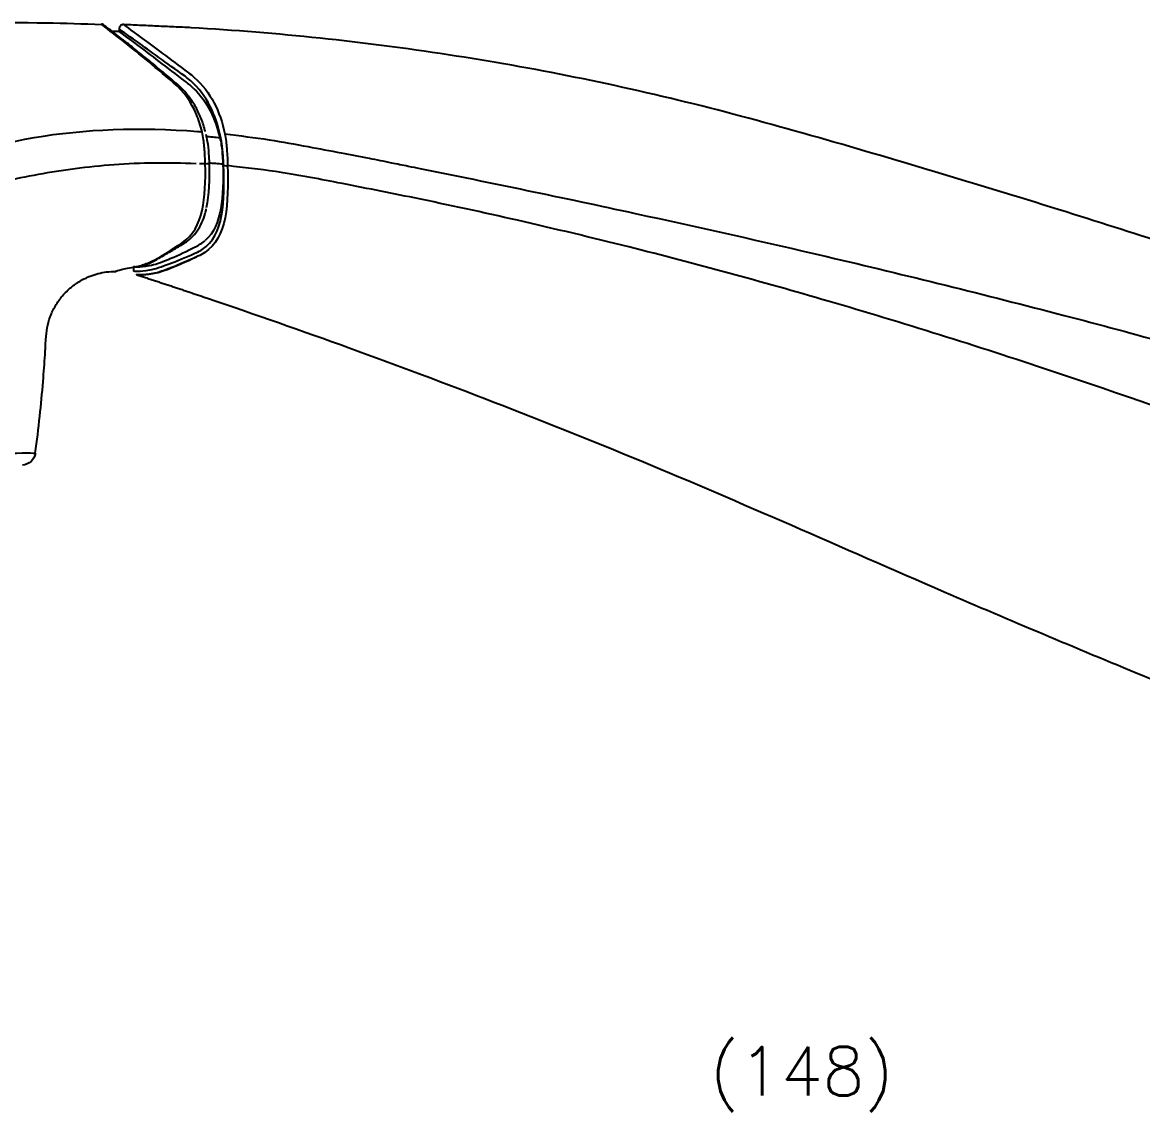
# Model space of a CAD drawing. Extents: x 6471 to 7065, y -5206 to -4786.
# Drawn here: x 6817.8 to 6898.3, y -4974.5 to -4897.2 of the extents above; entities that cross this region are included whole.
import ezdxf

# ---------------------------------------------------------------- set-up
doc = ezdxf.new("R2010")
doc.units = 0
doc.header["$LTSCALE"] = 7
doc.header["$MEASUREMENT"] = 0
doc.layers.add('41', color=7, linetype='CONTINUOUS')
doc.layers.add('D', color=2, linetype='CONTINUOUS')
doc.styles.add('GHS', font='ROMANS.shx', dxfattribs={"bigfont": 'GHS.shx'})

msp = doc.modelspace()

# ---------------------------------------------------------------- linework, layer by layer
at = {"layer": '41', "color": 7, "linetype": 'Continuous'}
for p, q in [((6824.767, -4897.738), (6824.777, -4897.905)), ((6825.787, -4914.767), (6825.806, -4915.081))]:
    msp.add_line(p, q, dxfattribs=at)
at = {"layer": '41', "color": 7, "linetype": 'Continuous', "extrusion": (0, 0, -1)}
msp.add_arc((-6817.751, -4928.028, 0), 1, 187.87664, 266.57101, dxfattribs=at)
at = {"layer": '41', "color": 7, "linetype": 'Continuous'}
for points, knots in [([(6823.502, -4897.408), (6822.176, -4897.347), (6817.37, -4897.19), (6809.072, -4897.435), (6798.654, -4898.187), (6791.754, -4899.075), (6788.318, -4899.607)], [0, 0, 0, 0, 0.112692, 0.408737, 0.704782, 1, 1, 1, 1]), ([(6824.186, -4897.815), (6824.113, -4897.759), (6823.942, -4897.629), (6823.744, -4897.48), (6823.656, -4897.414), (6823.641, -4897.403), (6823.635, -4897.399), (6823.636, -4897.399), (6823.628, -4897.394), (6823.62, -4897.389), (6823.589, -4897.37), (6823.549, -4897.351), (6823.512, -4897.348), (6823.505, -4897.347)], [0, 0, 0, 0, 0.201793, 0.521929, 0.833809, 0.910212, 0.949108, 0.964968, 0.967636, 0.969682, 0.973234, 0.994881, 1, 1, 1, 1]), ([(6828.84, -4901.588), (6828.644, -4901.422), (6828.107, -4900.967), (6827.34, -4900.322), (6826.52, -4899.654), (6825.817, -4899.088), (6825.184, -4898.588), (6824.649, -4898.171), (6824.22, -4897.841), (6823.905, -4897.602), (6823.707, -4897.453), (6823.658, -4897.416), (6823.639, -4897.402), (6823.638, -4897.401)], [0, 0, 0, 0, 0.06774, 0.189498, 0.289469, 0.395462, 0.500779, 0.604863, 0.706939, 0.806544, 0.903561, 0.988568, 1, 1, 1, 1]), ([(6825.118, -4897.395), (6825.111, -4897.393), (6825.077, -4897.384), (6825.005, -4897.39), (6824.911, -4897.422), (6824.825, -4897.495), (6824.775, -4897.59), (6824.761, -4897.677), (6824.767, -4897.724), (6824.771, -4897.74)], [0, 0, 0, 0, 0.038141, 0.183512, 0.363982, 0.55046, 0.754968, 0.912751, 1, 1, 1, 1]), ([(6829.526, -4901.464), (6828.177, -4900.442), (6826.989, -4899.526), (6825.267, -4898.238), (6824.775, -4897.878), (6824.775, -4897.879)], [0, 0, 0, 0, 0.500002, 0.500002, 1, 1, 1, 1]), ([(6953.634, -4933.191), (6948.881, -4931.181), (6939.093, -4927.172), (6924.147, -4921.464), (6908.83, -4916.022), (6895.592, -4911.674), (6884.49, -4908.274), (6875.583, -4905.639), (6866.631, -4903.157), (6857.57, -4901.103), (6848.421, -4899.482), (6839.206, -4898.292), (6833.035, -4897.789), (6829.942, -4897.61)], [0, 0, 0, 0, 0.119752, 0.245506, 0.37126, 0.49701, 0.568868, 0.64073, 0.712586, 0.784439, 0.856292, 0.928147, 1, 1, 1, 1]), ([(6830.551, -4903.923), (6830.527, -4903.858), (6830.381, -4903.484), (6830.036, -4902.9), (6829.497, -4902.203), (6829.101, -4901.775), (6828.855, -4901.594), (6828.837, -4901.581)], [0, 0, 0, 0, 0.071087, 0.40979, 0.702104, 0.978365, 1, 1, 1, 1]), ([(6830.948, -4905.071), (6830.929, -4904.989), (6830.831, -4904.591), (6830.705, -4904.203), (6830.56, -4903.92), (6830.559, -4903.918)], [0, 0, 0, 0, 0.202841, 0.993882, 1, 1, 1, 1]), ([(6830.987, -4905.249), (6831.029, -4905.408), (6831.065, -4905.583), (6831.095, -4905.767), (6831.14, -4906.045), (6831.173, -4906.351), (6831.196, -4906.657), (6831.213, -4906.883), (6831.225, -4907.113), (6831.231, -4907.336)], [0, 0, 0, 0, 0.2748, 0.2748, 0.2748, 0.694166, 0.694166, 0.694166, 1, 1, 1, 1]), ([(6832.004, -4905.502), (6832.044, -4905.669), (6832.078, -4905.853), (6832.106, -4906.045), (6832.145, -4906.309), (6832.174, -4906.596), (6832.194, -4906.882), (6832.206, -4907.059), (6832.215, -4907.237), (6832.221, -4907.412)], [0, 0, 0, 0, 0.310249, 0.310249, 0.310249, 0.738272, 0.738272, 0.738272, 1, 1, 1, 1]), ([(6832.22, -4907.412), (6832.255, -4908.556), (6832.24, -4909.647), (6831.905, -4911.541), (6831.572, -4912.345), (6830.952, -4912.888)], [0, 0, 0, 0, 0.5, 0.5, 1, 1, 1, 1]), ([(6829.466, -4913.067), (6829.64, -4912.957), (6829.978, -4912.698), (6830.398, -4912.212), (6830.728, -4911.619), (6830.928, -4911.084), (6831.002, -4910.734), (6831.021, -4910.621)], [0, 0, 0, 0, 0.203886, 0.433687, 0.663315, 0.894302, 1, 1, 1, 1]), ([(6825.787, -4914.764), (6825.787, -4914.764), (6825.787, -4914.764), (6825.789, -4914.765), (6826.187, -4914.828), (6827.69, -4914.56), (6828.746, -4914.078), (6830.044, -4913.448)], [0, 0, 0, 0, 0.001514, 0.001514, 0.500757, 0.500757, 1, 1, 1, 1]), ([(6826.489, -4914.678), (6826.664, -4914.628), (6827.03, -4914.495), (6827.645, -4914.172), (6828.326, -4913.745), (6828.845, -4913.446), (6829.122, -4913.286)], [0, 0, 0, 0, 0.226066, 0.459597, 0.72111, 1, 1, 1, 1]), ([(6824.488, -4915.11), (6824.488, -4915.111), (6824.855, -4914.975), (6825.856, -4914.802), (6826.088, -4914.753), (6826.342, -4914.678)], [0, 0, 0, 0, 0.795792, 0.795792, 1, 1, 1, 1]), ([(6830.323, -4914.071), (6829.032, -4914.649), (6827.951, -4915.132), (6826.427, -4915.419), (6826.018, -4915.348), (6826.017, -4915.348)], [0, 0, 0, 0, 0.500002, 0.500002, 1, 1, 1, 1]), ([(6818.736, -4928.163), (6818.857, -4927.283), (6819.069, -4925.569), (6819.289, -4923.204), (6819.428, -4921.361), (6819.488, -4920.08), (6819.561, -4919.168), (6819.795, -4918.352), (6820.165, -4917.565), (6820.674, -4916.852), (6821.279, -4916.256), (6821.952, -4915.783), (6822.795, -4915.374), (6823.674, -4915.146), (6824.295, -4915.113), (6824.521, -4915.116)], [0, 0, 0, 0, 0.166935, 0.324749, 0.446562, 0.514295, 0.566003, 0.618263, 0.672726, 0.72885, 0.782155, 0.831626, 0.882786, 0.957759, 1, 1, 1, 1]), ([(6831.106, -4917.038), (6834.516, -4918.191), (6841.404, -4920.602), (6851.799, -4924.495), (6862.392, -4928.723), (6873.149, -4933.347), (6885.092, -4938.616), (6898.423, -4944.214), (6911.597, -4949.532), (6920.054, -4952.777), (6923.566, -4954.099)], [0, 0, 0, 0, 0.108349, 0.21975, 0.334201, 0.451706, 0.572264, 0.727253, 0.887012, 1, 1, 1, 1])]:
    msp.add_open_spline(points, degree=3, knots=knots, dxfattribs=at)
at = {"layer": '41', "color": 3, "linetype": 'Continuous'}
for points, knots in [([(6828.679, -4901.573), (6827.213, -4900.323), (6825.912, -4899.251), (6824.086, -4897.811), (6823.543, -4897.4), (6823.474, -4897.347)], [0, 0, 0, 0, 0.516884, 0.516884, 1, 1, 1, 1]), ([(6829.505, -4901.101), (6828.13, -4900.125), (6826.951, -4899.261), (6825.257, -4898.052), (6824.769, -4897.709), (6824.765, -4897.706)], [0, 0, 0, 0, 0.500139, 0.500139, 1, 1, 1, 1]), ([(6825.074, -4897.388), (6825.078, -4897.391), (6825.561, -4897.74), (6827.23, -4898.97), (6828.389, -4899.848), (6829.737, -4900.842)], [0, 0, 0, 0, 0.499954, 0.499954, 1, 1, 1, 1]), ([(6829.737, -4900.842), (6829.883, -4900.949), (6830.023, -4901.061), (6830.156, -4901.178), (6830.156, -4901.178), (6830.156, -4901.178), (6830.156, -4901.178)], [0, 0, 0, 0, 0.999912, 0.999912, 0.999912, 1, 1, 1, 1]), ([(6830.728, -4905.086), (6830.619, -4904.653), (6830.484, -4904.235), (6830.315, -4903.837), (6830.315, -4903.837), (6830.315, -4903.837), (6830.315, -4903.837)], [0, 0, 0, 0, 0.999963, 0.999963, 0.999963, 1, 1, 1, 1]), ([(6809.486, -4908.542), (6811.856, -4907.15), (6815.079, -4906.115), (6822.237, -4904.883), (6826.31, -4904.739), (6830.388, -4905.059)], [0, 0, 0, 0, 0.5, 0.5, 1, 1, 1, 1]), ([(6830.951, -4907.403), (6830.951, -4907.403), (6830.951, -4907.403), (6830.951, -4907.403), (6830.947, -4907.155), (6830.937, -4906.9), (6830.922, -4906.65), (6830.902, -4906.31), (6830.872, -4905.971), (6830.83, -4905.661), (6830.802, -4905.458), (6830.769, -4905.264), (6830.728, -4905.086), (6830.728, -4905.086), (6830.728, -4905.086), (6830.728, -4905.086)], [0, 0, 0, 0, 0.000024, 0.000024, 0.000024, 0.307399, 0.307399, 0.307399, 0.727352, 0.727352, 0.727352, 0.999976, 0.999976, 0.999976, 1, 1, 1, 1]), ([(6832.268, -4907.492), (6832.26, -4907.268), (6832.247, -4907.039), (6832.231, -4906.814), (6832.208, -4906.506), (6832.177, -4906.199), (6832.137, -4905.918), (6832.113, -4905.748), (6832.085, -4905.585), (6832.053, -4905.434)], [0, 0, 0, 0, 0.312552, 0.312552, 0.312552, 0.74271, 0.74271, 0.74271, 1, 1, 1, 1]), ([(6832.363, -4905.233), (6832.363, -4905.233), (6832.363, -4905.233), (6832.363, -4905.233), (6832.395, -4905.402), (6832.422, -4905.584), (6832.445, -4905.774), (6832.483, -4906.085), (6832.51, -4906.426), (6832.53, -4906.768), (6832.544, -4907.018), (6832.554, -4907.272), (6832.559, -4907.521), (6832.559, -4907.521), (6832.559, -4907.521), (6832.559, -4907.521)], [0, 0, 0, 0, 0.000025, 0.000025, 0.000025, 0.260317, 0.260317, 0.260317, 0.689007, 0.689007, 0.689007, 0.999975, 0.999975, 0.999975, 1, 1, 1, 1]), ([(6832.363, -4905.239), (6833.429, -4905.369), (6835.429, -4905.612), (6838.209, -4906.122), (6840.597, -4906.568), (6842.592, -4906.958), (6844.198, -4907.277), (6845.415, -4907.523), (6848.66, -4908.179), (6854.102, -4909.289), (6863.864, -4911.362), (6876.758, -4914.26), (6892.141, -4918.061), (6906.042, -4921.883), (6916.169, -4924.93), (6926.35, -4928.17), (6937.952, -4932.155), (6947.486, -4935.929), (6952.002, -4937.717)], [0, 0, 0, 0, 0.025931, 0.048678, 0.068237, 0.084609, 0.097792, 0.107788, 0.114596, 0.177778, 0.241928, 0.355622, 0.496925, 0.624611, 0.703805, 0.752378, 0.882716, 1, 1, 1, 1]), ([(6830.295, -4907.376), (6828.284, -4907.304), (6826.324, -4907.314), (6822.491, -4907.595), (6820.675, -4907.847), (6817.224, -4908.465), (6815.579, -4908.826), (6812.584, -4909.695), (6811.203, -4910.192), (6810.063, -4910.93)], [0, 0, 0, 0, 0.25, 0.25, 0.5, 0.5, 0.75, 0.75, 1, 1, 1, 1]), ([(6830.734, -4913.535), (6831.518, -4913.023), (6831.929, -4912.164), (6832.317, -4910.03), (6832.315, -4908.788), (6832.268, -4907.492)], [0, 0, 0, 0, 0.5, 0.5, 1, 1, 1, 1]), ([(6832.558, -4907.518), (6832.597, -4908.872), (6832.586, -4910.164), (6832.159, -4912.362), (6831.716, -4913.241), (6830.91, -4913.763)], [0, 0, 0, 0, 0.5, 0.5, 1, 1, 1, 1]), ([(6949.391, -4944.891), (6943.466, -4942.334), (6934.142, -4938.308), (6915.01, -4930.49), (6896.428, -4923.63), (6876.35, -4917.334), (6863.543, -4913.84), (6853.608, -4911.466), (6846.629, -4909.948), (6840.829, -4908.809), (6836.362, -4907.951), (6833.707, -4907.649), (6832.559, -4907.518)], [0, 0, 0, 0, 0.157344, 0.247656, 0.503982, 0.640054, 0.760692, 0.827631, 0.889137, 0.934853, 0.971804, 1, 1, 1, 1]), ([(6825.806, -4915.079), (6825.806, -4915.079), (6825.806, -4915.079), (6825.806, -4915.079), (6826.212, -4915.148), (6827.732, -4914.864), (6828.818, -4914.398), (6830.161, -4913.831)], [0, 0, 0, 0, 0.00005, 0.00005, 0.500025, 0.500025, 1, 1, 1, 1]), ([(6826.342, -4914.678), (6826.582, -4914.606), (6826.841, -4914.511), (6827.672, -4914.115), (6828.296, -4913.722), (6828.947, -4913.288)], [0, 0, 0, 0, 0.327451, 0.327451, 1, 1, 1, 1]), ([(6830.91, -4913.763), (6830.91, -4913.763), (6830.91, -4913.763), (6830.91, -4913.763), (6830.759, -4913.861), (6830.597, -4913.948), (6830.424, -4914.025)], [0, 0, 0, 0, 0.000078, 0.000078, 0.000078, 1, 1, 1, 1]), ([(6830.323, -4914.071), (6829.032, -4914.649), (6827.951, -4915.132), (6826.427, -4915.419), (6826.018, -4915.348), (6826.017, -4915.348), (6826.426, -4915.419), (6827.502, -4915.216), (6827.871, -4915.099), (6828.286, -4914.942)], [0, 0, 0, 0, 0.293025, 0.293025, 0.586049, 0.586049, 0.879074, 0.879074, 1, 1, 1, 1]), ([(6809.823, -4928.606), (6815.394, -4928.07), (6818.734, -4928.161), (6818.742, -4928.162), (6818.742, -4928.162), (6818.742, -4928.162)], [0, 0, 0, 0, 0.999963, 0.999963, 1, 1, 1, 1])]:
    msp.add_open_spline(points, degree=3, knots=knots, dxfattribs=at)
at = {"layer": '41', "color": 7, "linetype": 'Continuous'}
for points, degree in [([(6824.808, -4897.895), (6824.259, -4897.871)], 1), ([(6829.942, -4897.61), (6824.985, -4897.385)], 1), ([(6830.137, -4901.991), (6829.948, -4901.805), (6829.744, -4901.63), (6829.526, -4901.464)], 3), ([(6830.137, -4901.991), (6831.11, -4902.946), (6831.668, -4904.126), (6832.003, -4905.503)], 3), ([(6831.231, -4907.336), (6831.261, -4908.503), (6831.238, -4909.597), (6831.015, -4910.547)], 3), ([(6829.138, -4913.286), (6829.473, -4913.07)], 1), ([(6830.239, -4913.353), (6830.503, -4913.225), (6830.743, -4913.069), (6830.952, -4912.888)], 3), ([(6830.044, -4913.447), (6830.108, -4913.416), (6830.173, -4913.384), (6830.239, -4913.353)], 3), ([(6828.286, -4914.942), (6828.878, -4914.717), (6829.565, -4914.411), (6830.323, -4914.071)], 3), ([(6826.029, -4915.355), (6828.574, -4916.178), (6831.106, -4917.038)], 2)]:
    msp.add_open_spline(points, degree=degree, dxfattribs=at)
at = {"layer": '41', "color": 3, "linetype": 'Continuous'}
for points in [[(6829.909, -4901.433), (6829.78, -4901.318), (6829.645, -4901.208), (6829.505, -4901.101)], [(6830.315, -4903.837), (6829.95, -4902.978), (6829.429, -4902.212), (6828.679, -4901.573)], [(6832.053, -4905.435), (6831.708, -4903.84), (6831.08, -4902.477), (6829.909, -4901.433)], [(6830.156, -4901.178), (6831.357, -4902.227), (6832.011, -4903.612), (6832.364, -4905.239)], [(6830.388, -4905.059), (6830.469, -4905.066), (6830.549, -4905.072), (6830.629, -4905.078)], [(6830.969, -4905.409), (6831.314, -4905.441), (6831.659, -4905.472), (6832.003, -4905.503)], [(6830.951, -4907.403), (6830.81, -4907.397), (6830.669, -4907.39), (6830.528, -4907.384)], [(6830.728, -4910.731), (6830.946, -4909.753), (6830.976, -4908.604), (6830.951, -4907.403)], [(6831.231, -4907.336), (6831.264, -4907.363), (6831.123, -4907.397), (6830.951, -4907.403)], [(6832.22, -4907.412), (6831.88, -4907.387), (6831.539, -4907.362), (6831.199, -4907.337)], [(6832.268, -4907.492), (6832.291, -4907.513), (6832.42, -4907.525), (6832.559, -4907.521)], [(6829.287, -4913.061), (6830.067, -4912.532), (6830.508, -4911.721), (6830.728, -4910.73)], [(6828.95, -4913.288), (6829.061, -4913.214), (6829.174, -4913.138), (6829.287, -4913.061)], [(6830.161, -4913.831), (6830.195, -4913.816), (6830.23, -4913.802), (6830.265, -4913.787)], [(6830.265, -4913.787), (6830.431, -4913.714), (6830.588, -4913.63), (6830.734, -4913.535)], [(6830.424, -4914.025), (6830.39, -4914.04), (6830.357, -4914.055), (6830.323, -4914.07)]]:
    msp.add_open_spline(points, degree=3, dxfattribs=at)

# ---------------------------------------------------------------- texts
at = {"layer": 'D', "insert": (6873.82, -4973.151), "char_height": 3.5, "attachment_point": 5, "style": 'GHS'}
msp.add_mtext('\\A1;(148)', dxfattribs=at)

doc.saveas('drawing.dxf')
